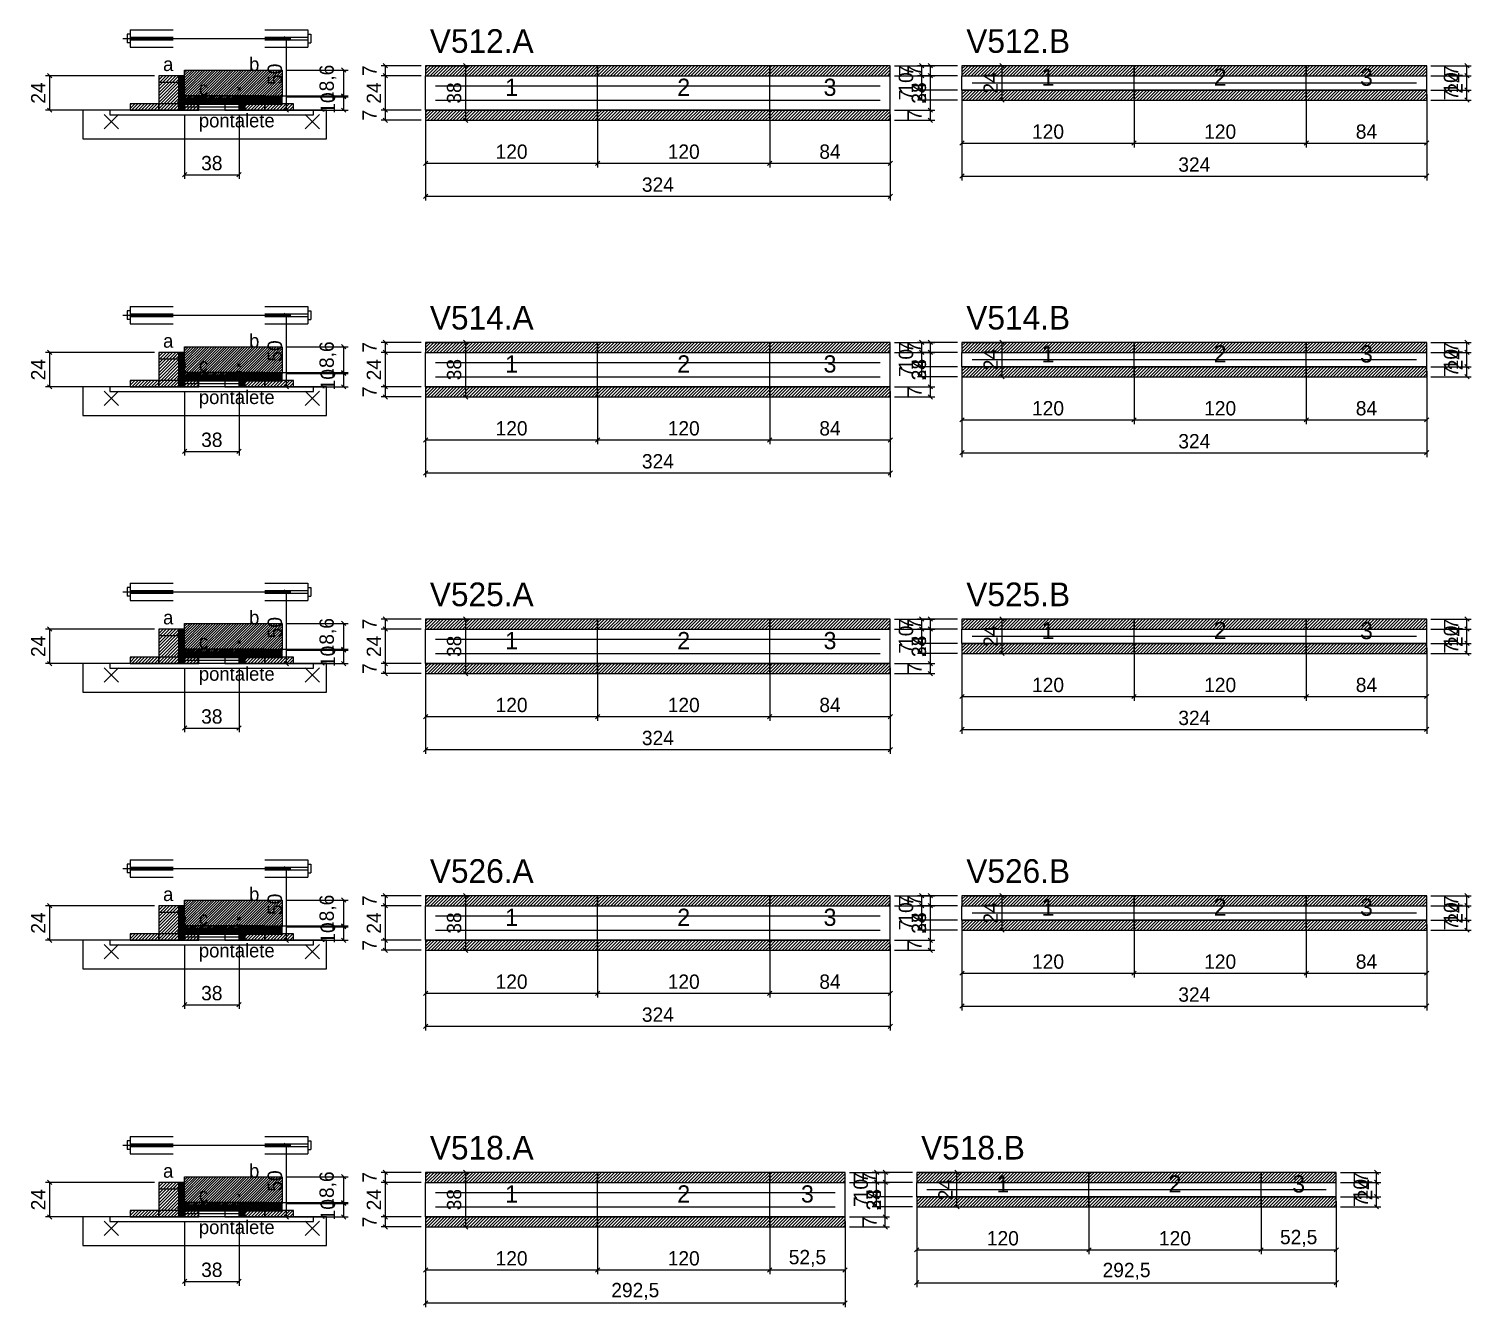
# Model space of a CAD drawing. Extents: x -10500 to 3070, y -5298 to 1250.
# Drawn here: x -69 to 937, y -1245 to -353 of the extents above; entities that cross this region are included whole.
import ezdxf
from ezdxf.enums import TextEntityAlignment as Align

# ---------------------------------------------------------------- set-up
doc = ezdxf.new("R2010")
doc.units = 0
for name, color, linetype in [('5', 5, 'Continuous'), ('barrote', 126, 'Continuous'), ('CONCRETO', 251, 'Continuous'), ('COTA', 241, 'Continuous'), ('detalhes', 7, 'Continuous'), ('ESTRUTURACAO', 7, 'Continuous'), ('Hachura', 251, 'Continuous'), ('Madeira', 126, 'Continuous'), ('NOMENCLATURA', 7, 'Continuous'), ('Painéis', 200, 'Continuous'), ('presilha', 224, 'Continuous'), ('SARR_2.2x7', 40, 'Continuous'), ('SCO-___-LAJ', 224, 'Continuous'), ('TENSOR', 224, 'Continuous')]:
    doc.layers.add(name, color=color, linetype=linetype)
doc.dimstyles.new('PAINEL', dxfattribs={"dimtxt": 10, "dimasz": 3, "dimexe": 3, "dimexo": 3, "dimgap": 3, "dimtad": 1, "dimblk": 'OBLIQUE', "dimblk1": 'OBLIQUE', "dimcen": 2.5, "dimclrd": 4, "dimclre": 4, "dimclrt": 240, "dimazin": 3, "dimtfac": 1, "dimtmove": 0, "dimatfit": 3})

# ---------------------------------------------------------------- blocks, each defined once
blk = doc.blocks.new('PAR_ESQ')
for p, q in [((-1, -1), (1, 1)), ((-1, 1), (1, -1))]:
    blk.add_line(p, q)
blk = doc.blocks.new('PAR_FUNDO_ESQ')
for p, q in [((-1, -1), (1, 1)), ((-1, 1), (1, -1))]:
    blk.add_line(p, q)
blk = doc.blocks.new('PAR_FUNDO_DIR')
for p, q in [((-1, -1), (1, 1)), ((-1, 1), (1, -1))]:
    blk.add_line(p, q)
blk = doc.blocks.new('par_int_esq')
for p, q in [((-1, -1), (1, 1)), ((-1, 1), (1, -1))]:
    blk.add_line(p, q)
blk = doc.blocks.new('par_int_dir')
for p, q in [((-1, -1), (1, 1)), ((-1, 1), (1, -1))]:
    blk.add_line(p, q)
blk = doc.blocks.new('_OBLIQUE')
at = {"color": 0, "linetype": 'BYBLOCK'}
blk.add_line((-0.5, -0.5), (0.5, 0.5), dxfattribs=at)

msp = doc.modelspace()

# ---------------------------------------------------------------- hatches: boundary and pattern name
at = {"layer": 'COTA'}
h = msp.add_hatch(dxfattribs=at)
h.set_pattern_fill('ANSI31', scale=0.4)
h.paths.add_polyline_path([(40, -402), (40, -382), (108, -382), (108, -400.6), (78, -400.6), (78, -402)])
h = msp.add_hatch(dxfattribs=at)
h.set_pattern_fill('ANSI31', scale=0.5)
h.paths.add_polyline_path([(208, -386), (328, -386), (328, -379), (208, -379)])
h = msp.add_hatch(dxfattribs=at)
h.set_pattern_fill('ANSI31', scale=0.5)
h.paths.add_polyline_path([(328, -386), (448, -386), (448, -379), (328, -379)])
h = msp.add_hatch(dxfattribs=at)
h.set_pattern_fill('ANSI31', scale=0.5)
h.paths.add_polyline_path([(448, -386), (532, -386), (532, -379), (448, -379)])
h = msp.add_hatch(dxfattribs=at)
h.set_pattern_fill('ANSI31', scale=0.5)
h.paths.add_polyline_path([(582, -386), (702, -386), (702, -379), (582, -379)])
h = msp.add_hatch(dxfattribs=at)
h.set_pattern_fill('ANSI31', scale=0.5)
h.paths.add_polyline_path([(702, -386), (822, -386), (822, -379), (702, -379)])
h = msp.add_hatch(dxfattribs=at)
h.set_pattern_fill('ANSI31', scale=0.5)
h.paths.add_polyline_path([(822, -386), (906, -386), (906, -379), (822, -379)])
h = msp.add_hatch(dxfattribs=at)
h.set_pattern_fill('ANSI31', scale=0.5)
h.paths.add_polyline_path([(582, -403), (702, -403), (702, -396), (582, -396)])
h = msp.add_hatch(dxfattribs=at)
h.set_pattern_fill('ANSI31', scale=0.5)
h.paths.add_polyline_path([(702, -403), (822, -403), (822, -396), (702, -396)])
h = msp.add_hatch(dxfattribs=at)
h.set_pattern_fill('ANSI31', scale=0.5)
h.paths.add_polyline_path([(822, -403), (906, -403), (906, -396), (822, -396)])
h = msp.add_hatch(dxfattribs=at)
h.set_pattern_fill('ANSI31', scale=0.5)
h.paths.add_polyline_path([(208, -417), (328, -417), (328, -410), (208, -410)])
h = msp.add_hatch(dxfattribs=at)
h.set_pattern_fill('ANSI31', scale=0.5)
h.paths.add_polyline_path([(328, -417), (448, -417), (448, -410), (328, -410)])
h = msp.add_hatch(dxfattribs=at)
h.set_pattern_fill('ANSI31', scale=0.5)
h.paths.add_polyline_path([(448, -417), (532, -417), (532, -410), (448, -410)])
h = msp.add_hatch(dxfattribs=at)
h.set_pattern_fill('ANSI31', scale=0.5)
h.paths.add_polyline_path([(208, -579), (328, -579), (328, -572), (208, -572)])
h = msp.add_hatch(dxfattribs=at)
h.set_pattern_fill('ANSI31', scale=0.5)
h.paths.add_polyline_path([(328, -579), (448, -579), (448, -572), (328, -572)])
h = msp.add_hatch(dxfattribs=at)
h.set_pattern_fill('ANSI31', scale=0.5)
h.paths.add_polyline_path([(448, -579), (532, -579), (532, -572), (448, -572)])
h = msp.add_hatch(dxfattribs=at)
h.set_pattern_fill('ANSI31', scale=0.5)
h.paths.add_polyline_path([(582, -579), (702, -579), (702, -572), (582, -572)])
h = msp.add_hatch(dxfattribs=at)
h.set_pattern_fill('ANSI31', scale=0.5)
h.paths.add_polyline_path([(702, -579), (822, -579), (822, -572), (702, -572)])
h = msp.add_hatch(dxfattribs=at)
h.set_pattern_fill('ANSI31', scale=0.5)
h.paths.add_polyline_path([(822, -579), (906, -579), (906, -572), (822, -572)])
h = msp.add_hatch(dxfattribs=at)
h.set_pattern_fill('ANSI31', scale=0.4)
h.paths.add_polyline_path([(40, -595), (40, -575), (108, -575), (108, -593.6), (78, -593.6), (78, -595)])
h = msp.add_hatch(dxfattribs=at)
h.set_pattern_fill('ANSI31', scale=0.5)
h.paths.add_polyline_path([(582, -596), (702, -596), (702, -589), (582, -589)])
h = msp.add_hatch(dxfattribs=at)
h.set_pattern_fill('ANSI31', scale=0.5)
h.paths.add_polyline_path([(702, -596), (822, -596), (822, -589), (702, -589)])
h = msp.add_hatch(dxfattribs=at)
h.set_pattern_fill('ANSI31', scale=0.5)
h.paths.add_polyline_path([(822, -596), (906, -596), (906, -589), (822, -589)])
h = msp.add_hatch(dxfattribs=at)
h.set_pattern_fill('ANSI31', scale=0.5)
h.paths.add_polyline_path([(208, -610), (328, -610), (328, -603), (208, -603)])
h = msp.add_hatch(dxfattribs=at)
h.set_pattern_fill('ANSI31', scale=0.5)
h.paths.add_polyline_path([(328, -610), (448, -610), (448, -603), (328, -603)])
h = msp.add_hatch(dxfattribs=at)
h.set_pattern_fill('ANSI31', scale=0.5)
h.paths.add_polyline_path([(448, -610), (532, -610), (532, -603), (448, -603)])
h = msp.add_hatch(dxfattribs=at)
h.set_pattern_fill('ANSI31', scale=0.4)
h.paths.add_polyline_path([(40, -788), (40, -768), (108, -768), (108, -786.6), (78, -786.6), (78, -788)])
h = msp.add_hatch(dxfattribs=at)
h.set_pattern_fill('ANSI31', scale=0.5)
h.paths.add_polyline_path([(208, -772), (328, -772), (328, -765), (208, -765)])
h = msp.add_hatch(dxfattribs=at)
h.set_pattern_fill('ANSI31', scale=0.5)
h.paths.add_polyline_path([(328, -772), (448, -772), (448, -765), (328, -765)])
h = msp.add_hatch(dxfattribs=at)
h.set_pattern_fill('ANSI31', scale=0.5)
h.paths.add_polyline_path([(448, -772), (532, -772), (532, -765), (448, -765)])
h = msp.add_hatch(dxfattribs=at)
h.set_pattern_fill('ANSI31', scale=0.5)
h.paths.add_polyline_path([(582, -772), (702, -772), (702, -765), (582, -765)])
h = msp.add_hatch(dxfattribs=at)
h.set_pattern_fill('ANSI31', scale=0.5)
h.paths.add_polyline_path([(702, -772), (822, -772), (822, -765), (702, -765)])
h = msp.add_hatch(dxfattribs=at)
h.set_pattern_fill('ANSI31', scale=0.5)
h.paths.add_polyline_path([(822, -772), (906, -772), (906, -765), (822, -765)])
h = msp.add_hatch(dxfattribs=at)
h.set_pattern_fill('ANSI31', scale=0.5)
h.paths.add_polyline_path([(582, -789), (702, -789), (702, -782), (582, -782)])
h = msp.add_hatch(dxfattribs=at)
h.set_pattern_fill('ANSI31', scale=0.5)
h.paths.add_polyline_path([(702, -789), (822, -789), (822, -782), (702, -782)])
h = msp.add_hatch(dxfattribs=at)
h.set_pattern_fill('ANSI31', scale=0.5)
h.paths.add_polyline_path([(822, -789), (906, -789), (906, -782), (822, -782)])
h = msp.add_hatch(dxfattribs=at)
h.set_pattern_fill('ANSI31', scale=0.5)
h.paths.add_polyline_path([(208, -803), (328, -803), (328, -796), (208, -796)])
h = msp.add_hatch(dxfattribs=at)
h.set_pattern_fill('ANSI31', scale=0.5)
h.paths.add_polyline_path([(328, -803), (448, -803), (448, -796), (328, -796)])
h = msp.add_hatch(dxfattribs=at)
h.set_pattern_fill('ANSI31', scale=0.5)
h.paths.add_polyline_path([(448, -803), (532, -803), (532, -796), (448, -796)])
h = msp.add_hatch(dxfattribs=at)
h.set_pattern_fill('ANSI31', scale=0.4)
h.paths.add_polyline_path([(40, -981), (40, -961), (108, -961), (108, -979.6), (78, -979.6), (78, -981)])
h = msp.add_hatch(dxfattribs=at)
h.set_pattern_fill('ANSI31', scale=0.5)
h.paths.add_polyline_path([(208, -965), (328, -965), (328, -958), (208, -958)])
h = msp.add_hatch(dxfattribs=at)
h.set_pattern_fill('ANSI31', scale=0.5)
h.paths.add_polyline_path([(328, -965), (448, -965), (448, -958), (328, -958)])
h = msp.add_hatch(dxfattribs=at)
h.set_pattern_fill('ANSI31', scale=0.5)
h.paths.add_polyline_path([(448, -965), (532, -965), (532, -958), (448, -958)])
h = msp.add_hatch(dxfattribs=at)
h.set_pattern_fill('ANSI31', scale=0.5)
h.paths.add_polyline_path([(582, -965), (702, -965), (702, -958), (582, -958)])
h = msp.add_hatch(dxfattribs=at)
h.set_pattern_fill('ANSI31', scale=0.5)
h.paths.add_polyline_path([(702, -965), (822, -965), (822, -958), (702, -958)])
h = msp.add_hatch(dxfattribs=at)
h.set_pattern_fill('ANSI31', scale=0.5)
h.paths.add_polyline_path([(822, -965), (906, -965), (906, -958), (822, -958)])
h = msp.add_hatch(dxfattribs=at)
h.set_pattern_fill('ANSI31', scale=0.5)
h.paths.add_polyline_path([(582, -982), (702, -982), (702, -975), (582, -975)])
h = msp.add_hatch(dxfattribs=at)
h.set_pattern_fill('ANSI31', scale=0.5)
h.paths.add_polyline_path([(702, -982), (822, -982), (822, -975), (702, -975)])
h = msp.add_hatch(dxfattribs=at)
h.set_pattern_fill('ANSI31', scale=0.5)
h.paths.add_polyline_path([(822, -982), (906, -982), (906, -975), (822, -975)])
h = msp.add_hatch(dxfattribs=at)
h.set_pattern_fill('ANSI31', scale=0.5)
h.paths.add_polyline_path([(208, -996), (328, -996), (328, -989), (208, -989)])
h = msp.add_hatch(dxfattribs=at)
h.set_pattern_fill('ANSI31', scale=0.5)
h.paths.add_polyline_path([(328, -996), (448, -996), (448, -989), (328, -989)])
h = msp.add_hatch(dxfattribs=at)
h.set_pattern_fill('ANSI31', scale=0.5)
h.paths.add_polyline_path([(448, -996), (532, -996), (532, -989), (448, -989)])
h = msp.add_hatch(dxfattribs=at)
h.set_pattern_fill('ANSI31', scale=0.4)
h.paths.add_polyline_path([(40, -1174), (40, -1154), (108, -1154), (108, -1172.6), (78, -1172.6), (78, -1174)])
h = msp.add_hatch(dxfattribs=at)
h.set_pattern_fill('ANSI31', scale=0.5)
h.paths.add_polyline_path([(208, -1158), (328, -1158), (328, -1151), (208, -1151)])
h = msp.add_hatch(dxfattribs=at)
h.set_pattern_fill('ANSI31', scale=0.5)
h.paths.add_polyline_path([(328, -1158), (448, -1158), (448, -1151), (328, -1151)])
h = msp.add_hatch(dxfattribs=at)
h.set_pattern_fill('ANSI31', scale=0.5)
h.paths.add_polyline_path([(448, -1158), (500.5, -1158), (500.5, -1151), (448, -1151)])
h = msp.add_hatch(dxfattribs=at)
h.set_pattern_fill('ANSI31', scale=0.5)
h.paths.add_polyline_path([(550.5, -1158), (670.5, -1158), (670.5, -1151), (550.5, -1151)])
h = msp.add_hatch(dxfattribs=at)
h.set_pattern_fill('ANSI31', scale=0.5)
h.paths.add_polyline_path([(670.5, -1158), (790.5, -1158), (790.5, -1151), (670.5, -1151)])
h = msp.add_hatch(dxfattribs=at)
h.set_pattern_fill('ANSI31', scale=0.5)
h.paths.add_polyline_path([(790.5, -1158), (843, -1158), (843, -1151), (790.5, -1151)])
h = msp.add_hatch(dxfattribs=at)
h.set_pattern_fill('ANSI31', scale=0.5)
h.paths.add_polyline_path([(550.5, -1175), (670.5, -1175), (670.5, -1168), (550.5, -1168)])
h = msp.add_hatch(dxfattribs=at)
h.set_pattern_fill('ANSI31', scale=0.5)
h.paths.add_polyline_path([(670.5, -1175), (790.5, -1175), (790.5, -1168), (670.5, -1168)])
h = msp.add_hatch(dxfattribs=at)
h.set_pattern_fill('ANSI31', scale=0.5)
h.paths.add_polyline_path([(790.5, -1175), (843, -1175), (843, -1168), (790.5, -1168)])
h = msp.add_hatch(dxfattribs=at)
h.set_pattern_fill('ANSI31', scale=0.5)
h.paths.add_polyline_path([(208, -1189), (328, -1189), (328, -1182), (208, -1182)])
h = msp.add_hatch(dxfattribs=at)
h.set_pattern_fill('ANSI31', scale=0.5)
h.paths.add_polyline_path([(328, -1189), (448, -1189), (448, -1182), (328, -1182)])
h = msp.add_hatch(dxfattribs=at)
h.set_pattern_fill('ANSI31', scale=0.5)
h.paths.add_polyline_path([(448, -1189), (500.5, -1189), (500.5, -1182), (448, -1182)])
at = {"layer": 'Hachura'}
h = msp.add_hatch(dxfattribs=at)
h.set_pattern_fill('ANSI31', scale=0.5)
h.paths.add_polyline_path([(22, -410), (36, -410), (36, -386), (22, -386)])
h = msp.add_hatch(dxfattribs=at)
h.set_pattern_fill('ANSI31', scale=0.5)
h.paths.add_polyline_path([(22, -390.4), (36, -390.4), (36, -386), (22, -386)])
h = msp.add_hatch(dxfattribs=at)
h.set_pattern_fill('SOLID')
h.paths.add_polyline_path([(36, -410), (40, -410), (40, -386), (36, -386)])
h = msp.add_hatch(dxfattribs=at)
h.set_pattern_fill('SOLID')
h.paths.add_polyline_path([(40, -405.6), (78, -405.6), (78, -402), (40, -402)])
h = msp.add_hatch(dxfattribs=at)
h.set_pattern_fill('SOLID')
h.paths.add_polyline_path([(78, -410), (82, -410), (82, -400), (78, -400)])
h = msp.add_hatch(dxfattribs=at)
h.set_pattern_fill('SOLID')
h.paths.add_polyline_path([(78, -400), (108, -400), (108, -406), (78, -406)])
h = msp.add_hatch(dxfattribs=at)
h.set_pattern_fill('ANSI31', scale=0.5)
h.paths.add_polyline_path([(82, -410), (96, -410), (96, -400), (82, -400)])
h = msp.add_hatch(dxfattribs=at)
h.set_pattern_fill('ANSI31', scale=0.5)
h.paths.add_polyline_path([(82, -404.4), (96, -404.4), (96, -400), (82, -400)])
h = msp.add_hatch(dxfattribs=at)
h.set_pattern_fill('ANSI31', scale=0.5)
h.paths.add_polyline_path([(2, -410), (22, -410), (22, -405.6), (2, -405.6)])
h = msp.add_hatch(dxfattribs=at)
h.set_pattern_fill('ANSI31', scale=0.5)
h.paths.add_polyline_path([(40, -410), (50, -410), (50, -405.6), (40, -405.6)])
h = msp.add_hatch(dxfattribs=at)
h.set_pattern_fill('ANSI31', scale=0.5)
h.paths.add_polyline_path([(96, -410), (116, -410), (116, -405.6), (96, -405.6)])
h = msp.add_hatch(dxfattribs=at)
h.set_pattern_fill('ANSI31', scale=0.5)
h.paths.add_polyline_path([(22, -603), (36, -603), (36, -579), (22, -579)])
h = msp.add_hatch(dxfattribs=at)
h.set_pattern_fill('ANSI31', scale=0.5)
h.paths.add_polyline_path([(22, -583.4), (36, -583.4), (36, -579), (22, -579)])
h = msp.add_hatch(dxfattribs=at)
h.set_pattern_fill('SOLID')
h.paths.add_polyline_path([(36, -603), (40, -603), (40, -579), (36, -579)])
h = msp.add_hatch(dxfattribs=at)
h.set_pattern_fill('SOLID')
h.paths.add_polyline_path([(78, -603), (82, -603), (82, -593), (78, -593)])
h = msp.add_hatch(dxfattribs=at)
h.set_pattern_fill('SOLID')
h.paths.add_polyline_path([(78, -593), (108, -593), (108, -599), (78, -599)])
h = msp.add_hatch(dxfattribs=at)
h.set_pattern_fill('ANSI31', scale=0.5)
h.paths.add_polyline_path([(82, -603), (96, -603), (96, -593), (82, -593)])
h = msp.add_hatch(dxfattribs=at)
h.set_pattern_fill('ANSI31', scale=0.5)
h.paths.add_polyline_path([(82, -597.4), (96, -597.4), (96, -593), (82, -593)])
h = msp.add_hatch(dxfattribs=at)
h.set_pattern_fill('ANSI31', scale=0.5)
h.paths.add_polyline_path([(2, -603), (22, -603), (22, -598.6), (2, -598.6)])
h = msp.add_hatch(dxfattribs=at)
h.set_pattern_fill('SOLID')
h.paths.add_polyline_path([(40, -598.6), (78, -598.6), (78, -595), (40, -595)])
h = msp.add_hatch(dxfattribs=at)
h.set_pattern_fill('ANSI31', scale=0.5)
h.paths.add_polyline_path([(40, -603), (50, -603), (50, -598.6), (40, -598.6)])
h = msp.add_hatch(dxfattribs=at)
h.set_pattern_fill('ANSI31', scale=0.5)
h.paths.add_polyline_path([(96, -603), (116, -603), (116, -598.6), (96, -598.6)])
h = msp.add_hatch(dxfattribs=at)
h.set_pattern_fill('ANSI31', scale=0.5)
h.paths.add_polyline_path([(22, -796), (36, -796), (36, -772), (22, -772)])
h = msp.add_hatch(dxfattribs=at)
h.set_pattern_fill('ANSI31', scale=0.5)
h.paths.add_polyline_path([(22, -776.4), (36, -776.4), (36, -772), (22, -772)])
h = msp.add_hatch(dxfattribs=at)
h.set_pattern_fill('SOLID')
h.paths.add_polyline_path([(36, -796), (40, -796), (40, -772), (36, -772)])
h = msp.add_hatch(dxfattribs=at)
h.set_pattern_fill('ANSI31', scale=0.5)
h.paths.add_polyline_path([(2, -796), (22, -796), (22, -791.6), (2, -791.6)])
h = msp.add_hatch(dxfattribs=at)
h.set_pattern_fill('SOLID')
h.paths.add_polyline_path([(40, -791.6), (78, -791.6), (78, -788), (40, -788)])
h = msp.add_hatch(dxfattribs=at)
h.set_pattern_fill('ANSI31', scale=0.5)
h.paths.add_polyline_path([(40, -796), (50, -796), (50, -791.6), (40, -791.6)])
h = msp.add_hatch(dxfattribs=at)
h.set_pattern_fill('SOLID')
h.paths.add_polyline_path([(78, -796), (82, -796), (82, -786), (78, -786)])
h = msp.add_hatch(dxfattribs=at)
h.set_pattern_fill('SOLID')
h.paths.add_polyline_path([(78, -786), (108, -786), (108, -792), (78, -792)])
h = msp.add_hatch(dxfattribs=at)
h.set_pattern_fill('ANSI31', scale=0.5)
h.paths.add_polyline_path([(82, -796), (96, -796), (96, -786), (82, -786)])
h = msp.add_hatch(dxfattribs=at)
h.set_pattern_fill('ANSI31', scale=0.5)
h.paths.add_polyline_path([(82, -790.4), (96, -790.4), (96, -786), (82, -786)])
h = msp.add_hatch(dxfattribs=at)
h.set_pattern_fill('ANSI31', scale=0.5)
h.paths.add_polyline_path([(96, -796), (116, -796), (116, -791.6), (96, -791.6)])
h = msp.add_hatch(dxfattribs=at)
h.set_pattern_fill('ANSI31', scale=0.5)
h.paths.add_polyline_path([(22, -989), (36, -989), (36, -965), (22, -965)])
h = msp.add_hatch(dxfattribs=at)
h.set_pattern_fill('ANSI31', scale=0.5)
h.paths.add_polyline_path([(22, -969.4), (36, -969.4), (36, -965), (22, -965)])
h = msp.add_hatch(dxfattribs=at)
h.set_pattern_fill('SOLID')
h.paths.add_polyline_path([(36, -989), (40, -989), (40, -965), (36, -965)])
h = msp.add_hatch(dxfattribs=at)
h.set_pattern_fill('ANSI31', scale=0.5)
h.paths.add_polyline_path([(2, -989), (22, -989), (22, -984.6), (2, -984.6)])
h = msp.add_hatch(dxfattribs=at)
h.set_pattern_fill('SOLID')
h.paths.add_polyline_path([(40, -984.6), (78, -984.6), (78, -981), (40, -981)])
h = msp.add_hatch(dxfattribs=at)
h.set_pattern_fill('ANSI31', scale=0.5)
h.paths.add_polyline_path([(40, -989), (50, -989), (50, -984.6), (40, -984.6)])
h = msp.add_hatch(dxfattribs=at)
h.set_pattern_fill('SOLID')
h.paths.add_polyline_path([(78, -989), (82, -989), (82, -979), (78, -979)])
h = msp.add_hatch(dxfattribs=at)
h.set_pattern_fill('SOLID')
h.paths.add_polyline_path([(78, -979), (108, -979), (108, -985), (78, -985)])
h = msp.add_hatch(dxfattribs=at)
h.set_pattern_fill('ANSI31', scale=0.5)
h.paths.add_polyline_path([(82, -989), (96, -989), (96, -979), (82, -979)])
h = msp.add_hatch(dxfattribs=at)
h.set_pattern_fill('ANSI31', scale=0.5)
h.paths.add_polyline_path([(82, -983.4), (96, -983.4), (96, -979), (82, -979)])
h = msp.add_hatch(dxfattribs=at)
h.set_pattern_fill('ANSI31', scale=0.5)
h.paths.add_polyline_path([(96, -989), (116, -989), (116, -984.6), (96, -984.6)])
h = msp.add_hatch(dxfattribs=at)
h.set_pattern_fill('ANSI31', scale=0.5)
h.paths.add_polyline_path([(22, -1182), (36, -1182), (36, -1158), (22, -1158)])
h = msp.add_hatch(dxfattribs=at)
h.set_pattern_fill('ANSI31', scale=0.5)
h.paths.add_polyline_path([(22, -1162.4), (36, -1162.4), (36, -1158), (22, -1158)])
h = msp.add_hatch(dxfattribs=at)
h.set_pattern_fill('SOLID')
h.paths.add_polyline_path([(36, -1182), (40, -1182), (40, -1158), (36, -1158)])
h = msp.add_hatch(dxfattribs=at)
h.set_pattern_fill('SOLID')
h.paths.add_polyline_path([(40, -1177.6), (78, -1177.6), (78, -1174), (40, -1174)])
h = msp.add_hatch(dxfattribs=at)
h.set_pattern_fill('SOLID')
h.paths.add_polyline_path([(78, -1182), (82, -1182), (82, -1172), (78, -1172)])
h = msp.add_hatch(dxfattribs=at)
h.set_pattern_fill('SOLID')
h.paths.add_polyline_path([(78, -1172), (108, -1172), (108, -1178), (78, -1178)])
h = msp.add_hatch(dxfattribs=at)
h.set_pattern_fill('ANSI31', scale=0.5)
h.paths.add_polyline_path([(82, -1182), (96, -1182), (96, -1172), (82, -1172)])
h = msp.add_hatch(dxfattribs=at)
h.set_pattern_fill('ANSI31', scale=0.5)
h.paths.add_polyline_path([(82, -1176.4), (96, -1176.4), (96, -1172), (82, -1172)])
h = msp.add_hatch(dxfattribs=at)
h.set_pattern_fill('ANSI31', scale=0.5)
h.paths.add_polyline_path([(2, -1182), (22, -1182), (22, -1177.6), (2, -1177.6)])
h = msp.add_hatch(dxfattribs=at)
h.set_pattern_fill('ANSI31', scale=0.5)
h.paths.add_polyline_path([(40, -1182), (50, -1182), (50, -1177.6), (40, -1177.6)])
h = msp.add_hatch(dxfattribs=at)
h.set_pattern_fill('ANSI31', scale=0.5)
h.paths.add_polyline_path([(96, -1182), (116, -1182), (116, -1177.6), (96, -1177.6)])
at = {"layer": 'HACHURACONCRETO'}
h = msp.add_hatch(dxfattribs=at)
h.set_pattern_fill('ANSI31', scale=0.3)
h.paths.add_polyline_path([(40, -405.6), (78, -405.6), (78, -400), (40, -400)])
h = msp.add_hatch(dxfattribs=at)
h.set_pattern_fill('ANSI31', scale=0.3)
h.paths.add_polyline_path([(40, -598.6), (78, -598.6), (78, -593), (40, -593)])
h = msp.add_hatch(dxfattribs=at)
h.set_pattern_fill('ANSI31', scale=0.3)
h.paths.add_polyline_path([(40, -791.6), (78, -791.6), (78, -786), (40, -786)])
h = msp.add_hatch(dxfattribs=at)
h.set_pattern_fill('ANSI31', scale=0.3)
h.paths.add_polyline_path([(40, -984.6), (78, -984.6), (78, -979), (40, -979)])
h = msp.add_hatch(dxfattribs=at)
h.set_pattern_fill('ANSI31', scale=0.3)
h.paths.add_polyline_path([(40, -1177.6), (78, -1177.6), (78, -1172), (40, -1172)])

# ---------------------------------------------------------------- linework, layer by layer
for p, q in [((0, -357), (0, -363)), ((2, -357), (0, -357)), ((2, -354), (32, -354)), ((2, -354), (2, -366)), ((2, -359), (32, -359)), ((2, -361), (32, -361)), ((96, -354), (126, -354)), ((96, -359), (126, -359)), ((96, -361), (126, -361)), ((126, -354), (126, -366)), ((126, -357), (128, -357)), ((128, -357), (128, -363)), ((2, -363), (0, -363)), ((2, -366), (32, -366)), ((96, -366), (126, -366)), ((126, -363), (128, -363)), ((0, -550), (0, -556)), ((2, -550), (0, -550)), ((2, -547), (32, -547)), ((2, -547), (2, -559)), ((2, -552), (32, -552)), ((96, -547), (126, -547)), ((96, -552), (126, -552)), ((126, -547), (126, -559)), ((126, -550), (128, -550)), ((128, -550), (128, -556)), ((2, -556), (0, -556)), ((2, -554), (32, -554)), ((2, -559), (32, -559)), ((96, -554), (126, -554)), ((96, -559), (126, -559)), ((126, -556), (128, -556)), ((0, -743), (0, -749)), ((2, -743), (0, -743)), ((2, -740), (32, -740)), ((2, -740), (2, -752)), ((96, -740), (126, -740)), ((126, -740), (126, -752)), ((126, -743), (128, -743)), ((128, -743), (128, -749)), ((2, -749), (0, -749)), ((2, -745), (32, -745)), ((2, -747), (32, -747)), ((2, -752), (32, -752)), ((96, -745), (126, -745)), ((96, -747), (126, -747)), ((96, -752), (126, -752)), ((126, -749), (128, -749)), ((2, -933), (32, -933)), ((2, -933), (2, -945)), ((96, -933), (126, -933)), ((126, -933), (126, -945)), ((0, -936), (0, -942)), ((2, -936), (0, -936)), ((2, -942), (0, -942)), ((2, -938), (32, -938)), ((2, -940), (32, -940)), ((2, -945), (32, -945)), ((96, -938), (126, -938)), ((96, -940), (126, -940)), ((96, -945), (126, -945)), ((126, -936), (128, -936)), ((126, -942), (128, -942)), ((128, -936), (128, -942)), ((2, -1126), (32, -1126)), ((2, -1126), (2, -1138)), ((96, -1126), (126, -1126)), ((126, -1126), (126, -1138)), ((0, -1129), (0, -1135)), ((2, -1129), (0, -1129)), ((2, -1135), (0, -1135)), ((2, -1131), (32, -1131)), ((2, -1133), (32, -1133)), ((96, -1131), (126, -1131)), ((96, -1133), (126, -1133)), ((126, -1129), (128, -1129)), ((126, -1135), (128, -1135)), ((128, -1129), (128, -1135)), ((2, -1138), (32, -1138)), ((96, -1138), (126, -1138))]:
    msp.add_line(p, q)
at = {"layer": 'BARRA_ANCORAGEM'}
for p, q in [((40, -402.3), (78, -402.3)), ((40, -404.3), (40, -402.3)), ((40, -404.3), (78, -404.3)), ((40, -405.7), (78, -405.7)), ((40, -407.7), (40, -405.7)), ((40, -407.7), (78, -407.7)), ((78, -404.3), (78, -402.3)), ((78, -407.7), (78, -405.7)), ((40, -595.3), (78, -595.3)), ((40, -597.3), (40, -595.3)), ((40, -597.3), (78, -597.3)), ((40, -598.7), (78, -598.7)), ((40, -600.7), (40, -598.7)), ((40, -600.7), (78, -600.7)), ((78, -597.3), (78, -595.3)), ((78, -600.7), (78, -598.7)), ((40, -788.3), (78, -788.3)), ((40, -790.3), (40, -788.3)), ((40, -790.3), (78, -790.3)), ((40, -791.7), (78, -791.7)), ((40, -793.7), (40, -791.7)), ((40, -793.7), (78, -793.7)), ((78, -790.3), (78, -788.3)), ((78, -793.7), (78, -791.7)), ((40, -981.3), (78, -981.3)), ((40, -983.3), (40, -981.3)), ((40, -983.3), (78, -983.3)), ((40, -984.7), (78, -984.7)), ((40, -986.7), (40, -984.7)), ((78, -983.3), (78, -981.3)), ((78, -986.7), (78, -984.7)), ((40, -986.7), (78, -986.7)), ((40, -1174.3), (78, -1174.3)), ((40, -1176.3), (40, -1174.3)), ((40, -1176.3), (78, -1176.3)), ((78, -1176.3), (78, -1174.3)), ((40, -1177.7), (78, -1177.7)), ((40, -1179.7), (40, -1177.7)), ((40, -1179.7), (78, -1179.7)), ((78, -1179.7), (78, -1177.7))]:
    msp.add_line(p, q, dxfattribs=at)
at = {"layer": 'barrote'}
for points in [[(-31, -430), (139, -430), (139, -410), (-31, -410)], [(-31, -623), (139, -623), (139, -603), (-31, -603)], [(-31, -816), (139, -816), (139, -796), (-31, -796)], [(-31, -1009), (139, -1009), (139, -989), (-31, -989)], [(-31, -1202), (139, -1202), (139, -1182), (-31, -1182)]]:
    msp.add_lwpolyline(points, close=True, dxfattribs=at)
at = {"layer": 'CONCRETO'}
for points in [[(40, -402), (40, -382), (108, -382), (108, -400.6), (78, -400.6), (78, -402)], [(40, -595), (40, -575), (108, -575), (108, -593.6), (78, -593.6), (78, -595)], [(40, -788), (40, -768), (108, -768), (108, -786.6), (78, -786.6), (78, -788)], [(40, -981), (40, -961), (108, -961), (108, -979.6), (78, -979.6), (78, -981)], [(40, -1174), (40, -1154), (108, -1154), (108, -1172.6), (78, -1172.6), (78, -1174)]]:
    msp.add_lwpolyline(points, close=True, dxfattribs=at)
at = {"layer": 'HACHURACONCRETO'}
for points in [[(40, -405.6), (78, -405.6), (78, -400), (40, -400)], [(40, -598.6), (78, -598.6), (78, -593), (40, -593)], [(40, -791.6), (78, -791.6), (78, -786), (40, -786)], [(40, -984.6), (78, -984.6), (78, -979), (40, -979)], [(40, -1177.6), (78, -1177.6), (78, -1172), (40, -1172)]]:
    msp.add_lwpolyline(points, close=True, dxfattribs=at)
at = {"layer": 'Madeira'}
for points in [[(22, -410), (36, -410), (36, -386), (22, -386)], [(22, -390.4), (36, -390.4), (36, -386), (22, -386)], [(82, -410), (96, -410), (96, -400), (82, -400)], [(82, -404.4), (96, -404.4), (96, -400), (82, -400)], [(2, -410), (22, -410), (22, -405.6), (2, -405.6)], [(22, -410), (36, -410), (36, -405.6), (22, -405.6)], [(40, -410), (50, -410), (50, -405.6), (40, -405.6)], [(68, -410), (78, -410), (78, -405.6), (68, -405.6)], [(96, -410), (116, -410), (116, -405.6), (96, -405.6)], [(22, -603), (36, -603), (36, -579), (22, -579)], [(22, -583.4), (36, -583.4), (36, -579), (22, -579)], [(82, -603), (96, -603), (96, -593), (82, -593)], [(82, -597.4), (96, -597.4), (96, -593), (82, -593)], [(2, -603), (22, -603), (22, -598.6), (2, -598.6)], [(22, -603), (36, -603), (36, -598.6), (22, -598.6)], [(40, -603), (50, -603), (50, -598.6), (40, -598.6)], [(68, -603), (78, -603), (78, -598.6), (68, -598.6)], [(96, -603), (116, -603), (116, -598.6), (96, -598.6)], [(22, -796), (36, -796), (36, -772), (22, -772)], [(22, -776.4), (36, -776.4), (36, -772), (22, -772)], [(2, -796), (22, -796), (22, -791.6), (2, -791.6)], [(22, -796), (36, -796), (36, -791.6), (22, -791.6)], [(40, -796), (50, -796), (50, -791.6), (40, -791.6)], [(68, -796), (78, -796), (78, -791.6), (68, -791.6)], [(82, -796), (96, -796), (96, -786), (82, -786)], [(82, -790.4), (96, -790.4), (96, -786), (82, -786)], [(96, -796), (116, -796), (116, -791.6), (96, -791.6)], [(22, -989), (36, -989), (36, -965), (22, -965)], [(22, -969.4), (36, -969.4), (36, -965), (22, -965)], [(2, -989), (22, -989), (22, -984.6), (2, -984.6)], [(22, -989), (36, -989), (36, -984.6), (22, -984.6)], [(40, -989), (50, -989), (50, -984.6), (40, -984.6)], [(68, -989), (78, -989), (78, -984.6), (68, -984.6)], [(82, -989), (96, -989), (96, -979), (82, -979)], [(82, -983.4), (96, -983.4), (96, -979), (82, -979)], [(96, -989), (116, -989), (116, -984.6), (96, -984.6)], [(22, -1182), (36, -1182), (36, -1158), (22, -1158)], [(22, -1162.4), (36, -1162.4), (36, -1158), (22, -1158)], [(82, -1182), (96, -1182), (96, -1172), (82, -1172)], [(82, -1176.4), (96, -1176.4), (96, -1172), (82, -1172)], [(2, -1182), (22, -1182), (22, -1177.6), (2, -1177.6)], [(22, -1182), (36, -1182), (36, -1177.6), (22, -1177.6)], [(40, -1182), (50, -1182), (50, -1177.6), (40, -1177.6)], [(68, -1182), (78, -1182), (78, -1177.6), (68, -1177.6)], [(96, -1182), (116, -1182), (116, -1177.6), (96, -1177.6)]]:
    msp.add_lwpolyline(points, close=True, dxfattribs=at)
at = {"layer": 'Painéis'}
for p, q in [((208, -386), (328, -386)), ((208, -410), (208, -386)), ((328, -410), (328, -386)), ((328, -410), (328, -386)), ((328, -386), (448, -386)), ((328, -410), (328, -386)), ((448, -410), (448, -386)), ((448, -410), (448, -386)), ((448, -386), (532, -386)), ((448, -410), (448, -386)), ((532, -410), (532, -386)), ((582, -386), (702, -386)), ((582, -396), (582, -386)), ((702, -396), (702, -386)), ((702, -396), (702, -386)), ((702, -386), (822, -386)), ((702, -396), (702, -386)), ((822, -396), (822, -386)), ((822, -396), (822, -386)), ((822, -386), (906, -386)), ((822, -396), (822, -386)), ((906, -396), (906, -386)), ((582, -396), (702, -396)), ((702, -396), (822, -396)), ((822, -396), (906, -396)), ((208, -410), (328, -410)), ((328, -410), (448, -410)), ((448, -410), (532, -410)), ((208, -579), (328, -579)), ((208, -603), (208, -579)), ((328, -603), (328, -579)), ((328, -603), (328, -579)), ((328, -579), (448, -579)), ((328, -603), (328, -579)), ((448, -603), (448, -579)), ((448, -603), (448, -579)), ((448, -579), (532, -579)), ((448, -603), (448, -579)), ((532, -603), (532, -579)), ((582, -579), (702, -579)), ((582, -589), (582, -579)), ((702, -589), (702, -579)), ((702, -589), (702, -579)), ((702, -579), (822, -579)), ((702, -589), (702, -579)), ((822, -589), (822, -579)), ((822, -589), (822, -579)), ((822, -579), (906, -579)), ((822, -589), (822, -579)), ((906, -589), (906, -579)), ((582, -589), (702, -589)), ((702, -589), (822, -589)), ((822, -589), (906, -589)), ((208, -603), (328, -603)), ((328, -603), (448, -603)), ((448, -603), (532, -603)), ((208, -772), (328, -772)), ((208, -796), (208, -772)), ((328, -796), (328, -772)), ((328, -796), (328, -772)), ((328, -772), (448, -772)), ((328, -796), (328, -772)), ((448, -796), (448, -772)), ((448, -796), (448, -772)), ((448, -772), (532, -772)), ((448, -796), (448, -772)), ((532, -796), (532, -772)), ((582, -772), (702, -772)), ((582, -782), (582, -772)), ((702, -782), (702, -772)), ((702, -782), (702, -772)), ((702, -772), (822, -772)), ((702, -782), (702, -772)), ((822, -782), (822, -772)), ((822, -782), (822, -772)), ((822, -772), (906, -772)), ((822, -782), (822, -772)), ((906, -782), (906, -772)), ((582, -782), (702, -782)), ((702, -782), (822, -782)), ((822, -782), (906, -782)), ((208, -796), (328, -796)), ((328, -796), (448, -796)), ((448, -796), (532, -796)), ((208, -965), (328, -965)), ((208, -989), (208, -965)), ((328, -989), (328, -965)), ((328, -989), (328, -965)), ((328, -965), (448, -965)), ((328, -989), (328, -965)), ((448, -989), (448, -965)), ((448, -989), (448, -965)), ((448, -965), (532, -965)), ((448, -989), (448, -965)), ((532, -989), (532, -965)), ((582, -965), (702, -965)), ((582, -975), (582, -965)), ((702, -975), (702, -965)), ((702, -975), (702, -965)), ((702, -965), (822, -965)), ((702, -975), (702, -965)), ((822, -975), (822, -965)), ((822, -975), (822, -965)), ((822, -965), (906, -965)), ((822, -975), (822, -965)), ((906, -975), (906, -965)), ((582, -975), (702, -975)), ((702, -975), (822, -975)), ((822, -975), (906, -975)), ((208, -989), (328, -989)), ((328, -989), (448, -989)), ((448, -989), (532, -989)), ((208, -1158), (328, -1158)), ((208, -1182), (208, -1158)), ((328, -1182), (328, -1158)), ((328, -1182), (328, -1158)), ((328, -1158), (448, -1158)), ((328, -1182), (328, -1158)), ((448, -1182), (448, -1158)), ((448, -1182), (448, -1158)), ((448, -1158), (500.5, -1158)), ((448, -1182), (448, -1158)), ((500.5, -1182), (500.5, -1158)), ((550.5, -1158), (670.5, -1158)), ((550.5, -1168), (550.5, -1158)), ((670.5, -1168), (670.5, -1158)), ((670.5, -1168), (670.5, -1158)), ((670.5, -1158), (790.5, -1158)), ((670.5, -1168), (670.5, -1158)), ((790.5, -1168), (790.5, -1158)), ((790.5, -1168), (790.5, -1158)), ((790.5, -1158), (843, -1158)), ((790.5, -1168), (790.5, -1158)), ((843, -1168), (843, -1158)), ((550.5, -1168), (670.5, -1168)), ((670.5, -1168), (790.5, -1168)), ((790.5, -1168), (843, -1168)), ((208, -1182), (328, -1182)), ((328, -1182), (448, -1182)), ((448, -1182), (500.5, -1182))]:
    msp.add_line(p, q, dxfattribs=at)
for points in [[(36, -410), (40, -410), (40, -386), (36, -386)], [(40, -405.6), (78, -405.6), (78, -402), (40, -402)], [(78, -410), (82, -410), (82, -400), (78, -400)], [(78, -400), (108, -400), (108, -400.6), (78, -400.6)], [(36, -603), (40, -603), (40, -579), (36, -579)], [(78, -603), (82, -603), (82, -593), (78, -593)], [(78, -593), (108, -593), (108, -593.6), (78, -593.6)], [(40, -598.6), (78, -598.6), (78, -595), (40, -595)], [(36, -796), (40, -796), (40, -772), (36, -772)], [(40, -791.6), (78, -791.6), (78, -788), (40, -788)], [(78, -796), (82, -796), (82, -786), (78, -786)], [(78, -786), (108, -786), (108, -786.6), (78, -786.6)], [(36, -989), (40, -989), (40, -965), (36, -965)], [(40, -984.6), (78, -984.6), (78, -981), (40, -981)], [(78, -989), (82, -989), (82, -979), (78, -979)], [(78, -979), (108, -979), (108, -979.6), (78, -979.6)], [(36, -1182), (40, -1182), (40, -1158), (36, -1158)], [(40, -1177.6), (78, -1177.6), (78, -1174), (40, -1174)], [(78, -1182), (82, -1182), (82, -1172), (78, -1172)], [(78, -1172), (108, -1172), (108, -1172.6), (78, -1172.6)]]:
    msp.add_lwpolyline(points, close=True, dxfattribs=at)
at = {"layer": 'presilha'}
for p, q in [((-16, -423), (-6, -413)), ((-16, -413), (-6, -423)), ((124, -423), (134, -413)), ((124, -413), (134, -423)), ((-16, -616), (-6, -606)), ((-16, -606), (-6, -616)), ((124, -616), (134, -606)), ((124, -606), (134, -616)), ((-16, -809), (-6, -799)), ((-16, -799), (-6, -809)), ((124, -809), (134, -799)), ((124, -799), (134, -809)), ((-16, -1002), (-6, -992)), ((-16, -992), (-6, -1002)), ((124, -1002), (134, -992)), ((124, -992), (134, -1002)), ((-16, -1195), (-6, -1185)), ((-16, -1185), (-6, -1195)), ((124, -1195), (134, -1185)), ((124, -1185), (134, -1195))]:
    msp.add_line(p, q, dxfattribs=at)
at = {"layer": 'SARR_2.2x7'}
for points in [[(589, -391), (702, -391)], [(589, -391), (702, -391)], [(702, -391), (822, -391)], [(702, -391), (822, -391)], [(822, -391), (899, -391)], [(822, -391), (899, -391)], [(215, -393), (328, -393)], [(215, -393), (328, -393)], [(328, -393), (448, -393)], [(328, -393), (448, -393)], [(448, -393), (525, -393)], [(448, -393), (525, -393)], [(215, -403), (328, -403)], [(215, -403), (328, -403)], [(328, -403), (448, -403)], [(328, -403), (448, -403)], [(448, -403), (525, -403)], [(448, -403), (525, -403)], [(215, -586), (328, -586)], [(215, -586), (328, -586)], [(328, -586), (448, -586)], [(328, -586), (448, -586)], [(448, -586), (525, -586)], [(448, -586), (525, -586)], [(589, -584), (702, -584)], [(589, -584), (702, -584)], [(702, -584), (822, -584)], [(702, -584), (822, -584)], [(822, -584), (899, -584)], [(822, -584), (899, -584)], [(215, -596), (328, -596)], [(215, -596), (328, -596)], [(328, -596), (448, -596)], [(328, -596), (448, -596)], [(448, -596), (525, -596)], [(448, -596), (525, -596)], [(215, -779), (328, -779)], [(215, -779), (328, -779)], [(328, -779), (448, -779)], [(328, -779), (448, -779)], [(448, -779), (525, -779)], [(448, -779), (525, -779)], [(589, -777), (702, -777)], [(589, -777), (702, -777)], [(702, -777), (822, -777)], [(702, -777), (822, -777)], [(822, -777), (899, -777)], [(822, -777), (899, -777)], [(215, -789), (328, -789)], [(215, -789), (328, -789)], [(328, -789), (448, -789)], [(328, -789), (448, -789)], [(448, -789), (525, -789)], [(448, -789), (525, -789)], [(215, -972), (328, -972)], [(215, -972), (328, -972)], [(328, -972), (448, -972)], [(328, -972), (448, -972)], [(448, -972), (525, -972)], [(448, -972), (525, -972)], [(589, -970), (702, -970)], [(589, -970), (702, -970)], [(702, -970), (822, -970)], [(702, -970), (822, -970)], [(822, -970), (899, -970)], [(822, -970), (899, -970)], [(215, -982), (328, -982)], [(215, -982), (328, -982)], [(328, -982), (448, -982)], [(328, -982), (448, -982)], [(448, -982), (525, -982)], [(448, -982), (525, -982)], [(215, -1165), (328, -1165)], [(215, -1165), (328, -1165)], [(328, -1165), (448, -1165)], [(328, -1165), (448, -1165)], [(448, -1165), (493.5, -1165)], [(448, -1165), (493.5, -1165)], [(557.5, -1163), (670.5, -1163)], [(557.5, -1163), (670.5, -1163)], [(670.5, -1163), (790.5, -1163)], [(670.5, -1163), (790.5, -1163)], [(790.5, -1163), (836, -1163)], [(790.5, -1163), (836, -1163)], [(215, -1175), (328, -1175)], [(215, -1175), (328, -1175)], [(328, -1175), (448, -1175)], [(328, -1175), (448, -1175)], [(448, -1175), (493.5, -1175)], [(448, -1175), (493.5, -1175)]]:
    msp.add_lwpolyline(points, dxfattribs=at)
at = {"layer": 'SARRAFO_2_2X7'}
for p, q in [((36, -395.2), (36, -390.8)), ((36, -390.8), (40, -390.8)), ((40, -395.2), (40, -390.8)), ((36, -395.2), (40, -395.2)), ((36, -405.2), (36, -400.8)), ((36, -400.8), (40, -400.8)), ((40, -405.2), (40, -400.8)), ((36, -405.2), (40, -405.2)), ((78, -407.2), (78, -402.8)), ((78, -402.8), (82, -402.8)), ((78, -407.2), (82, -407.2)), ((82, -407.2), (82, -402.8)), ((36, -588.2), (36, -583.8)), ((36, -583.8), (40, -583.8)), ((36, -588.2), (40, -588.2)), ((40, -588.2), (40, -583.8)), ((36, -598.2), (36, -593.8)), ((36, -593.8), (40, -593.8)), ((36, -598.2), (40, -598.2)), ((40, -598.2), (40, -593.8)), ((78, -600.2), (78, -595.8)), ((78, -595.8), (82, -595.8)), ((78, -600.2), (82, -600.2)), ((82, -600.2), (82, -595.8)), ((36, -781.2), (36, -776.8)), ((36, -776.8), (40, -776.8)), ((36, -781.2), (40, -781.2)), ((40, -781.2), (40, -776.8)), ((36, -791.2), (36, -786.8)), ((36, -786.8), (40, -786.8)), ((36, -791.2), (40, -791.2)), ((40, -791.2), (40, -786.8)), ((78, -793.2), (78, -788.8)), ((78, -788.8), (82, -788.8)), ((78, -793.2), (82, -793.2)), ((82, -793.2), (82, -788.8)), ((36, -974.2), (36, -969.8)), ((36, -969.8), (40, -969.8)), ((36, -974.2), (40, -974.2)), ((40, -974.2), (40, -969.8)), ((36, -984.2), (36, -979.8)), ((36, -979.8), (40, -979.8)), ((36, -984.2), (40, -984.2)), ((40, -984.2), (40, -979.8)), ((78, -986.2), (78, -981.8)), ((78, -981.8), (82, -981.8)), ((82, -986.2), (82, -981.8)), ((78, -986.2), (82, -986.2)), ((36, -1167.2), (36, -1162.8)), ((36, -1162.8), (40, -1162.8)), ((40, -1167.2), (40, -1162.8)), ((36, -1167.2), (40, -1167.2)), ((36, -1177.2), (36, -1172.8)), ((36, -1172.8), (40, -1172.8)), ((40, -1177.2), (40, -1172.8)), ((78, -1179.2), (78, -1174.8)), ((78, -1174.8), (82, -1174.8)), ((82, -1179.2), (82, -1174.8)), ((36, -1177.2), (40, -1177.2)), ((78, -1179.2), (82, -1179.2))]:
    msp.add_line(p, q, dxfattribs=at)
at = {"layer": 'SCO-___-LAJ'}
for points in [[(208, -386), (328, -386), (328, -379), (208, -379)], [(328, -386), (448, -386), (448, -379), (328, -379)], [(448, -386), (532, -386), (532, -379), (448, -379)], [(582, -386), (702, -386), (702, -379), (582, -379)], [(702, -386), (822, -386), (822, -379), (702, -379)], [(822, -386), (906, -386), (906, -379), (822, -379)], [(582, -403), (702, -403), (702, -396), (582, -396)], [(702, -403), (822, -403), (822, -396), (702, -396)], [(822, -403), (906, -403), (906, -396), (822, -396)], [(-12, -413.2), (130, -413.2), (130, -410), (-12, -410)], [(208, -417), (328, -417), (328, -410), (208, -410)], [(328, -417), (448, -417), (448, -410), (328, -410)], [(448, -417), (532, -417), (532, -410), (448, -410)], [(208, -579), (328, -579), (328, -572), (208, -572)], [(328, -579), (448, -579), (448, -572), (328, -572)], [(448, -579), (532, -579), (532, -572), (448, -572)], [(582, -579), (702, -579), (702, -572), (582, -572)], [(702, -579), (822, -579), (822, -572), (702, -572)], [(822, -579), (906, -579), (906, -572), (822, -572)], [(582, -596), (702, -596), (702, -589), (582, -589)], [(702, -596), (822, -596), (822, -589), (702, -589)], [(822, -596), (906, -596), (906, -589), (822, -589)], [(-12, -606.2), (130, -606.2), (130, -603), (-12, -603)], [(208, -610), (328, -610), (328, -603), (208, -603)], [(328, -610), (448, -610), (448, -603), (328, -603)], [(448, -610), (532, -610), (532, -603), (448, -603)], [(208, -772), (328, -772), (328, -765), (208, -765)], [(328, -772), (448, -772), (448, -765), (328, -765)], [(448, -772), (532, -772), (532, -765), (448, -765)], [(582, -772), (702, -772), (702, -765), (582, -765)], [(702, -772), (822, -772), (822, -765), (702, -765)], [(822, -772), (906, -772), (906, -765), (822, -765)], [(582, -789), (702, -789), (702, -782), (582, -782)], [(702, -789), (822, -789), (822, -782), (702, -782)], [(822, -789), (906, -789), (906, -782), (822, -782)], [(-12, -799.2), (130, -799.2), (130, -796), (-12, -796)], [(208, -803), (328, -803), (328, -796), (208, -796)], [(328, -803), (448, -803), (448, -796), (328, -796)], [(448, -803), (532, -803), (532, -796), (448, -796)], [(208, -965), (328, -965), (328, -958), (208, -958)], [(328, -965), (448, -965), (448, -958), (328, -958)], [(448, -965), (532, -965), (532, -958), (448, -958)], [(582, -965), (702, -965), (702, -958), (582, -958)], [(702, -965), (822, -965), (822, -958), (702, -958)], [(822, -965), (906, -965), (906, -958), (822, -958)], [(582, -982), (702, -982), (702, -975), (582, -975)], [(702, -982), (822, -982), (822, -975), (702, -975)], [(822, -982), (906, -982), (906, -975), (822, -975)], [(-12, -992.2), (130, -992.2), (130, -989), (-12, -989)], [(208, -996), (328, -996), (328, -989), (208, -989)], [(328, -996), (448, -996), (448, -989), (328, -989)], [(448, -996), (532, -996), (532, -989), (448, -989)], [(208, -1158), (328, -1158), (328, -1151), (208, -1151)], [(328, -1158), (448, -1158), (448, -1151), (328, -1151)], [(448, -1158), (500.5, -1158), (500.5, -1151), (448, -1151)], [(550.5, -1158), (670.5, -1158), (670.5, -1151), (550.5, -1151)], [(670.5, -1158), (790.5, -1158), (790.5, -1151), (670.5, -1151)], [(790.5, -1158), (843, -1158), (843, -1151), (790.5, -1151)], [(550.5, -1175), (670.5, -1175), (670.5, -1168), (550.5, -1168)], [(670.5, -1175), (790.5, -1175), (790.5, -1168), (670.5, -1168)], [(790.5, -1175), (843, -1175), (843, -1168), (790.5, -1168)], [(-12, -1185.2), (130, -1185.2), (130, -1182), (-12, -1182)], [(208, -1189), (328, -1189), (328, -1182), (208, -1182)], [(328, -1189), (448, -1189), (448, -1182), (328, -1182)], [(448, -1189), (500.5, -1189), (500.5, -1182), (448, -1182)]]:
    msp.add_lwpolyline(points, close=True, dxfattribs=at)
at = {"layer": 'TENSOR'}
for p, q in [((-3, -360), (106, -360)), ((-3, -553), (106, -553)), ((-3, -746), (106, -746)), ((-3, -939), (106, -939)), ((-3, -1132), (106, -1132))]:
    msp.add_line(p, q, dxfattribs=at)

# ---------------------------------------------------------------- block references
at = {"layer": 'Painéis'}
for name, p in [('par_int_esq', (40, -395)), ('PAR_FUNDO_ESQ', (40, -400)), ('par_int_dir', (78, -395)), ('PAR_FUNDO_DIR', (78, -400)), ('PAR_ESQ', (36, -405)), ('par_int_esq', (40, -588)), ('PAR_FUNDO_ESQ', (40, -593)), ('par_int_dir', (78, -588)), ('PAR_FUNDO_DIR', (78, -593)), ('PAR_ESQ', (36, -598)), ('par_int_esq', (40, -781)), ('par_int_dir', (78, -781)), ('PAR_ESQ', (36, -791)), ('PAR_FUNDO_ESQ', (40, -786)), ('PAR_FUNDO_DIR', (78, -786)), ('par_int_esq', (40, -974)), ('par_int_dir', (78, -974)), ('PAR_ESQ', (36, -984)), ('PAR_FUNDO_ESQ', (40, -979)), ('PAR_FUNDO_DIR', (78, -979)), ('par_int_esq', (40, -1167)), ('par_int_dir', (78, -1167)), ('PAR_ESQ', (36, -1177)), ('PAR_FUNDO_ESQ', (40, -1172)), ('PAR_FUNDO_DIR', (78, -1172))]:
    msp.add_blockref(name, p, dxfattribs=at)

# ---------------------------------------------------------------- texts
at = {"layer": '5'}
for s, p in [('1', (642, -387)), ('2', (762, -387)), ('3', (864, -387)), ('1', (268, -394)), ('2', (388, -394)), ('3', (490, -394)), ('1', (268, -587)), ('2', (388, -587)), ('3', (490, -587)), ('1', (642, -580)), ('2', (762, -580)), ('3', (864, -580)), ('1', (268, -780)), ('2', (388, -780)), ('3', (490, -780)), ('1', (642, -773)), ('2', (762, -773)), ('3', (864, -773)), ('1', (642, -966)), ('2', (762, -966)), ('3', (864, -966)), ('1', (268, -973)), ('2', (388, -973)), ('3', (490, -973)), ('1', (610.5, -1159)), ('2', (730.5, -1159)), ('3', (816.75, -1159)), ('1', (268, -1166)), ('2', (388, -1166)), ('3', (474.25, -1166))]:
    msp.add_text(s, height=12, dxfattribs=at).set_placement(p, align=Align.MIDDLE_CENTER)
at = {"layer": 'detalhes'}
for s, p in [('a', (25, -382.7)), ('b', (85, -382.7)), ('c', (50, -399.5)), ('a', (25, -575.7)), ('b', (85, -575.7)), ('c', (50, -592.5)), ('a', (25, -768.7)), ('b', (85, -768.7)), ('c', (50, -785.5)), ('a', (25, -961.7)), ('b', (85, -961.7)), ('c', (50, -978.5)), ('b', (85, -1154.7)), ('a', (25, -1154.7)), ('c', (50, -1171.5))]:
    msp.add_text(s, height=9.6, dxfattribs=at).set_placement(p)
at = {"layer": 'ESTRUTURACAO'}
for p in [(50, -422), (50, -615), (50, -808), (50, -1001), (50, -1194)]:
    msp.add_text('pontalete', height=9.6, dxfattribs=at).set_placement(p)
at = {"layer": 'NOMENCLATURA'}
for s, p in [('V512.A', (211, -370)), ('V512.B', (585, -370)), ('V514.A', (211, -563)), ('V514.B', (585, -563)), ('V525.A', (211, -756)), ('V525.B', (585, -756)), ('V526.A', (211, -949)), ('V526.B', (585, -949)), ('V518.A', (211, -1142)), ('V518.B', (553.5, -1142))]:
    msp.add_text(s, height=16.5, dxfattribs=at).set_placement(p)

# ---------------------------------------------------------------- dimensions: what is measured, and where the dimension line sits
at = {"layer": 'COTA'}
for base, p1, p2 in [((111, -410), (96, -410), (96, -360)), ((151, -400.6), (108, -400.6), (108, -382)), ((180, -386), (208, -386), (208, -379)), ((236, -417), (208, -417), (208, -379)), ((560, -417), (532, -417), (532, -379)), ((560, -386), (532, -386), (532, -379)), ((554, -386), (582, -386), (582, -379)), ((610, -403), (582, -403), (582, -379)), ((934, -403), (906, -403), (906, -379)), ((934, -386), (906, -386), (906, -379)), ((-54, -410), (2, -410), (22, -386)), ((180, -410), (208, -410), (208, -386)), ((560, -410), (532, -410), (532, -386)), ((554, -396), (582, -396), (582, -386)), ((934, -396), (906, -396), (906, -386)), ((151, -410), (96, -410), (96, -400)), ((554, -403), (582, -403), (582, -396)), ((934, -403), (906, -403), (906, -396)), ((180, -417), (208, -417), (208, -410)), ((560, -417), (532, -417), (532, -410)), ((111, -603), (96, -603), (96, -553)), ((151, -593.6), (108, -593.6), (108, -575)), ((180, -579), (208, -579), (208, -572)), ((236, -610), (208, -610), (208, -572)), ((560, -610), (532, -610), (532, -572)), ((560, -579), (532, -579), (532, -572)), ((554, -579), (582, -579), (582, -572)), ((610, -596), (582, -596), (582, -572)), ((934, -596), (906, -596), (906, -572)), ((934, -579), (906, -579), (906, -572)), ((-54, -603), (2, -603), (22, -579)), ((180, -603), (208, -603), (208, -579)), ((560, -603), (532, -603), (532, -579)), ((554, -589), (582, -589), (582, -579)), ((934, -589), (906, -589), (906, -579)), ((151, -603), (96, -603), (96, -593)), ((554, -596), (582, -596), (582, -589)), ((934, -596), (906, -596), (906, -589)), ((180, -610), (208, -610), (208, -603)), ((560, -610), (532, -610), (532, -603)), ((111, -796), (96, -796), (96, -746)), ((151, -786.6), (108, -786.6), (108, -768)), ((180, -772), (208, -772), (208, -765)), ((236, -803), (208, -803), (208, -765)), ((560, -803), (532, -803), (532, -765)), ((560, -772), (532, -772), (532, -765)), ((554, -772), (582, -772), (582, -765)), ((610, -789), (582, -789), (582, -765)), ((934, -789), (906, -789), (906, -765)), ((934, -772), (906, -772), (906, -765)), ((-54, -796), (2, -796), (22, -772)), ((180, -796), (208, -796), (208, -772)), ((560, -796), (532, -796), (532, -772)), ((554, -782), (582, -782), (582, -772)), ((934, -782), (906, -782), (906, -772)), ((151, -796), (96, -796), (96, -786)), ((554, -789), (582, -789), (582, -782)), ((934, -789), (906, -789), (906, -782)), ((180, -803), (208, -803), (208, -796)), ((560, -803), (532, -803), (532, -796)), ((111, -989), (96, -989), (96, -939)), ((-54, -989), (2, -989), (22, -965)), ((151, -979.6), (108, -979.6), (108, -961)), ((180, -965), (208, -965), (208, -958)), ((180, -989), (208, -989), (208, -965)), ((236, -996), (208, -996), (208, -958)), ((560, -996), (532, -996), (532, -958)), ((560, -965), (532, -965), (532, -958)), ((560, -989), (532, -989), (532, -965)), ((554, -965), (582, -965), (582, -958)), ((554, -975), (582, -975), (582, -965)), ((610, -982), (582, -982), (582, -958)), ((934, -982), (906, -982), (906, -958)), ((934, -965), (906, -965), (906, -958)), ((934, -975), (906, -975), (906, -965)), ((554, -982), (582, -982), (582, -975)), ((934, -982), (906, -982), (906, -975)), ((151, -989), (96, -989), (96, -979)), ((180, -996), (208, -996), (208, -989)), ((560, -996), (532, -996), (532, -989)), ((111, -1182), (96, -1182), (96, -1132)), ((151, -1172.6), (108, -1172.6), (108, -1154)), ((180, -1158), (208, -1158), (208, -1151)), ((236, -1189), (208, -1189), (208, -1151)), ((528.5, -1189), (500.5, -1189), (500.5, -1151)), ((528.5, -1158), (500.5, -1158), (500.5, -1151)), ((522.5, -1158), (550.5, -1158), (550.5, -1151)), ((522.5, -1168), (550.5, -1168), (550.5, -1158)), ((578.5, -1175), (550.5, -1175), (550.5, -1151)), ((871, -1175), (843, -1175), (843, -1151)), ((871, -1158), (843, -1158), (843, -1151)), ((871, -1168), (843, -1168), (843, -1158)), ((-54, -1182), (2, -1182), (22, -1158)), ((180, -1182), (208, -1182), (208, -1158)), ((528.5, -1182), (500.5, -1182), (500.5, -1158)), ((151, -1182), (96, -1182), (96, -1172)), ((522.5, -1175), (550.5, -1175), (550.5, -1168)), ((871, -1175), (843, -1175), (843, -1168)), ((180, -1189), (208, -1189), (208, -1182)), ((528.5, -1189), (500.5, -1189), (500.5, -1182))]:
    msp.add_linear_dim(base=base, p1=p1, p2=p2, angle=90, dimstyle='PAINEL', dxfattribs=at).render()
for base, p1, p2 in [((582, -433), (582, -396), (702, -396)), ((582, -456), (582, -396), (906, -396)), ((702, -433), (702, -396), (822, -396)), ((822, -433), (822, -396), (906, -396)), ((40, -455), (40, -410), (78, -410)), ((208, -447), (208, -410), (328, -410)), ((208, -470), (208, -410), (532, -410)), ((328, -447), (328, -410), (448, -410)), ((448, -447), (448, -410), (532, -410)), ((582, -626), (582, -589), (702, -589)), ((582, -649), (582, -589), (906, -589)), ((702, -626), (702, -589), (822, -589)), ((822, -626), (822, -589), (906, -589)), ((40, -648), (40, -603), (78, -603)), ((208, -640), (208, -603), (328, -603)), ((208, -663), (208, -603), (532, -603)), ((328, -640), (328, -603), (448, -603)), ((448, -640), (448, -603), (532, -603)), ((582, -819), (582, -782), (702, -782)), ((582, -842), (582, -782), (906, -782)), ((702, -819), (702, -782), (822, -782)), ((822, -819), (822, -782), (906, -782)), ((40, -841), (40, -796), (78, -796)), ((208, -833), (208, -796), (328, -796)), ((208, -856), (208, -796), (532, -796)), ((328, -833), (328, -796), (448, -796)), ((448, -833), (448, -796), (532, -796)), ((582, -1012), (582, -975), (702, -975)), ((582, -1035), (582, -975), (906, -975)), ((702, -1012), (702, -975), (822, -975)), ((822, -1012), (822, -975), (906, -975)), ((40, -1034), (40, -989), (78, -989)), ((208, -1026), (208, -989), (328, -989)), ((208, -1049), (208, -989), (532, -989)), ((328, -1026), (328, -989), (448, -989)), ((448, -1026), (448, -989), (532, -989)), ((550.5, -1205), (550.5, -1168), (670.5, -1168)), ((550.5, -1228), (550.5, -1168), (843, -1168)), ((670.5, -1205), (670.5, -1168), (790.5, -1168)), ((790.5, -1205), (790.5, -1168), (843, -1168)), ((40, -1227), (40, -1182), (78, -1182)), ((208, -1219), (208, -1182), (328, -1182)), ((208, -1242), (208, -1182), (500.5, -1182)), ((328, -1219), (328, -1182), (448, -1182)), ((448, -1219), (448, -1182), (500.5, -1182))]:
    msp.add_linear_dim(base=base, p1=p1, p2=p2, dimstyle='PAINEL', dxfattribs=at).render()

doc.saveas('drawing.dxf')
